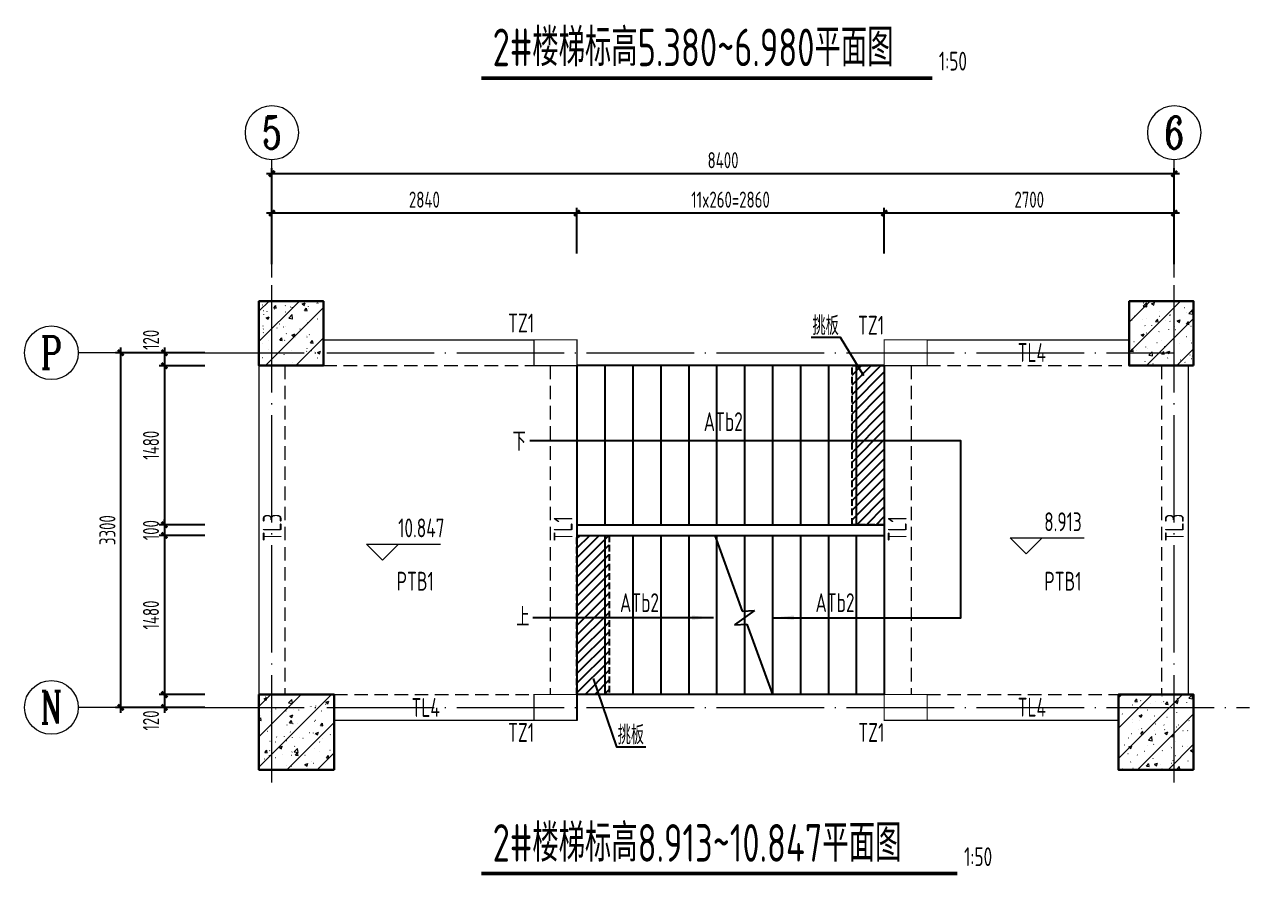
# Model space of a CAD drawing. Extents: x 56246 to 893198, y -950445 to -423535.
# Drawn here: x 257560 to 268962, y -491858 to -483939 of the extents above; entities that cross this region are included whole.
import ezdxf
from ezdxf.enums import TextEntityAlignment as Align

# ---------------------------------------------------------------- set-up
doc = ezdxf.new("R2010")
doc.units = 0
doc.header["$LTSCALE"] = 500
for name, pattern in [('CONTINOUS', [0]), ('DASH', [0.35, 0.25, -0.1]), ('DOTE', [2.42, 2, -0.2, 0.02, -0.2]), ('HIDDEN', [0.375, 0.25, -0.125])]:
    doc.linetypes.add(name, pattern=pattern)
for name, color, linetype, lineweight in [('0S-板-上层柱线', 6, 'Continuous', 18), ('0S-柱-线', 50, 'Continuous', 30), ('0S-梁-不可见', 4, 'HIDDEN', 18), ('0S-梁-线', 5, 'Continuous', 18), ('0S-楼梯-文字', 4, 'Continuous', 20), ('0S-轴线', 1, 'DOTE', 13), ('0S-轴线尺寸', 6, 'CONTINOUS', 18), ('0S-轴线编号', 6, 'CONTINOUS', 18), ('上层柱线', 6, 'Continuous', 18)]:
    doc.layers.add(name, color=color, linetype=linetype, lineweight=lineweight)
for name, color, linetype in [('PUB_DIM', 3, 'Continuous'), ('STAIR', 4, 'Continuous'), ('TEXT_LT', 90, 'Continuous')]:
    doc.layers.add(name, color=color, linetype=linetype)
doc.styles.add('TSSD_Axis', font='complex.shx', dxfattribs={"width": 0.7, "bigfont": 'hztxt.shx'})
doc.styles.add('TSSD_DIMENSION', font='tssdeng.shx', dxfattribs={"width": 0.7, "bigfont": 'Hztxt.shx'})
doc.styles.add('TSSD_Rein', font='Tssdeng.shx', dxfattribs={"width": 0.7, "bigfont": 'hztxt.shx'})
doc.dimstyles.new('TSSD_50_50', dxfattribs={"dimtxt": 150, "dimasz": 50, "dimexe": 50, "dimexo": 125, "dimgap": 50, "dimtad": 1, "dimdec": 0, "dimzin": 0, "dimdsep": 46, "dimtxsty": 'TSSD_DIMENSION', "dimblk": 'ARCHTICK', "dimblk1": 'ARCHTICK', "dimblk2": 'ARCHTICK', "dimcen": 0, "dimdle": 50, "dimclrt": 7, "dimadec": 0, "dimazin": 0, "dimtfac": 1, "dimtdec": 0, "dimtix": 1, "dimtmove": 2, "dimatfit": 3, "dimfxl": 1, "dimtolj": 1, "dimtzin": 0, "dimarcsym": 0})
pattern_1 = [(45, (-108978.55, 4230.81), (-141.421356, 141.421356), []), (50, (-108978.55, 4230.81), (286.90407, -25.10085), [30, -330]), (355, (-108978.55, 4230.8), (-55.50053, 300.87685), [24, -264]), (100.4514, (-108954.64, 4228.72), (231.40375, 275.77582), [25.49608, -280.45684]), (46.1842, (-108978.55, 4310.8), (426.89642, -66.2076), [45, -495]), (96.6356, (-108942.97, 4305.3), (373.86508, 389.64715), [38.2441, -420.6852]), (351.1842, (-108978.55, 4310.8), (373.86478, 389.64744), [36, -396]), (21, (-108938.55, 4290.81), (238.76282, -161.04756), [30, -330]), (326, (-108938.55, 4290.8), (97.32613, 290.06002), [24, -264]), (71.4514, (-108918.65, 4277.4), (336.08905, 129.0122), [25.49608, -280.45684]), (37.5, (-108978.55, 4230.81), (4.863942, 133.157542), [2, -260.8, 2, -268, 2, -265]), (7.5, (-108978.55, 4230.81), (105.227815, 157.764685), [2, -152.8, 2, -254.8, 2, -101]), (327.5, (-109067.75, 4230.81), (213.528974, -9.021949), [2, -100, 2, -312, 2, -414]), (317.5, (-109107.75, 4230.81), (233.27447, 40.041993), [2, -130, 2, -207.2, 2, -294])]

# ---------------------------------------------------------------- blocks, each defined once
blk = doc.blocks.new('ts_axno')
at = {"color": 0, "linetype": 'ByBlock', "lineweight": -2}
blk.add_circle((0, 0), 0.5, dxfattribs=at)
at = {"color": 0, "linetype": 'ByBlock', "lineweight": -2, "style": 'TSSD_Axis', "width": 0.7}
blk.add_attdef('A', text='', height=0.6, dxfattribs=at).set_placement((0, 0), align=Align.MIDDLE_CENTER)
blk = doc.blocks.new('_ArchTick')
at = {"color": 0, "linetype": 'ByBlock', "const_width": 0.5}
blk.add_lwpolyline([(-0.53, -0.53), (0.53, 0.53)], dxfattribs=at)
blk = doc.blocks.new('*D372')
at = {"layer": '0S-轴线尺寸', "color": 0, "lineweight": -2, "transparency": 16777216}
for p, q in [((259237, -486994), (258406, -486994)), ((258456, -490344), (258456, -486944)), ((259237, -490294), (258406, -490294))]:
    blk.add_line(p, q, dxfattribs=at)
at = {"layer": 'Defpoints', "color": 0, "transparency": 16777216}
for p in [(258456, -486994), (259362, -486994), (259362, -490294)]:
    blk.add_point(p, dxfattribs=at)
at = {"layer": '0S-轴线尺寸', "color": 0, "lineweight": -2, "transparency": 16777216, "xscale": 50, "yscale": 50, "zscale": 50}
for p, rotation in [((258456, -486994), 90), ((258456, -490294), 270)]:
    blk.add_blockref('_ArchTick', p, dxfattribs=dict(at, rotation=rotation))
at = {"layer": '0S-轴线尺寸', "color": 7, "transparency": 16777216, "insert": (258331, -488644), "char_height": 150, "attachment_point": 5, "rotation": 90, "style": 'TSSD_DIMENSION'}
blk.add_mtext('\\A1;3300', dxfattribs=at)
blk = doc.blocks.new('*D365')
at = {"layer": '0S-轴线尺寸', "color": 0, "lineweight": -2, "transparency": 16777216}
for p, q in [((259862, -486169), (259862, -485277)), ((268262, -486169), (268262, -485277)), ((259812, -485327), (268312, -485327))]:
    blk.add_line(p, q, dxfattribs=at)
at = {"layer": 'Defpoints', "color": 0, "transparency": 16777216}
for p in [(268262, -485327), (259862, -486294), (268262, -486294)]:
    blk.add_point(p, dxfattribs=at)
at = {"layer": '0S-轴线尺寸', "color": 0, "lineweight": -2, "transparency": 16777216, "xscale": 50, "yscale": 50, "zscale": 50, "rotation": 180}
blk.add_blockref('_ArchTick', (259862, -485327), dxfattribs=at)
at = {"layer": '0S-轴线尺寸', "color": 0, "lineweight": -2, "transparency": 16777216, "xscale": 50, "yscale": 50, "zscale": 50}
blk.add_blockref('_ArchTick', (268262, -485327), dxfattribs=at)
at = {"layer": '0S-轴线尺寸', "color": 7, "transparency": 16777216, "insert": (264062, -485202), "char_height": 150, "attachment_point": 5, "style": 'TSSD_DIMENSION'}
blk.add_mtext('\\A1;8400', dxfattribs=at)
blk = doc.blocks.new('_ARROW')
blk.add_solid([(0, 0), (-1, 0.1), (-1, -0.1)])
blk = doc.blocks.new('*D366')
at = {"layer": '0S-轴线尺寸', "color": 0, "lineweight": -2, "transparency": 16777216}
for p, q in [((259237, -487114), (258812, -487114)), ((258862, -487064), (258862, -488644)), ((259237, -488594), (258812, -488594))]:
    blk.add_line(p, q, dxfattribs=at)
at = {"layer": 'Defpoints', "color": 0, "transparency": 16777216}
for p in [(259362, -487114), (258862, -488594), (259362, -488594)]:
    blk.add_point(p, dxfattribs=at)
at = {"layer": '0S-轴线尺寸', "color": 0, "lineweight": -2, "transparency": 16777216, "xscale": 50, "yscale": 50, "zscale": 50}
for p, rotation in [((258862, -487114), 90), ((258862, -488594), 270)]:
    blk.add_blockref('_ArchTick', p, dxfattribs=dict(at, rotation=rotation))
at = {"layer": '0S-轴线尺寸', "color": 7, "transparency": 16777216, "insert": (258737, -487854), "char_height": 150, "attachment_point": 5, "rotation": 90, "style": 'TSSD_DIMENSION'}
blk.add_mtext('\\A1;1480', dxfattribs=at)
blk = doc.blocks.new('*D367')
at = {"layer": '0S-轴线尺寸', "color": 0, "lineweight": -2, "transparency": 16777216}
for p, q in [((259237, -488694), (258812, -488694)), ((258862, -488644), (258862, -490224)), ((259237, -490174), (258812, -490174))]:
    blk.add_line(p, q, dxfattribs=at)
at = {"layer": 'Defpoints', "color": 0, "transparency": 16777216}
for p in [(259362, -488694), (258862, -490174), (259362, -490174)]:
    blk.add_point(p, dxfattribs=at)
at = {"layer": '0S-轴线尺寸', "color": 0, "lineweight": -2, "transparency": 16777216, "xscale": 50, "yscale": 50, "zscale": 50}
for p, rotation in [((258862, -488694), 90), ((258862, -490174), 270)]:
    blk.add_blockref('_ArchTick', p, dxfattribs=dict(at, rotation=rotation))
at = {"layer": '0S-轴线尺寸', "color": 7, "transparency": 16777216, "insert": (258737, -489434), "char_height": 150, "attachment_point": 5, "rotation": 90, "style": 'TSSD_DIMENSION'}
blk.add_mtext('\\A1;1480', dxfattribs=at)
blk = doc.blocks.new('*D368')
at = {"layer": '0S-轴线尺寸', "color": 0, "lineweight": -2, "transparency": 16777216}
for p, q in [((259237, -490174), (258812, -490174)), ((258862, -490124), (258862, -490344)), ((259237, -490294), (258812, -490294))]:
    blk.add_line(p, q, dxfattribs=at)
at = {"layer": 'Defpoints', "color": 0, "transparency": 16777216}
for p in [(259362, -490174), (258862, -490294), (259362, -490294)]:
    blk.add_point(p, dxfattribs=at)
at = {"layer": '0S-轴线尺寸', "color": 0, "lineweight": -2, "transparency": 16777216, "xscale": 50, "yscale": 50, "zscale": 50}
for p, rotation in [((258862, -490174), 90), ((258862, -490294), 270)]:
    blk.add_blockref('_ArchTick', p, dxfattribs=dict(at, rotation=rotation))
at = {"layer": '0S-轴线尺寸', "color": 7, "transparency": 16777216, "insert": (258737, -490415), "char_height": 150, "attachment_point": 5, "rotation": 90, "style": 'TSSD_DIMENSION'}
blk.add_mtext('\\A1;120', dxfattribs=at)
blk = doc.blocks.new('*D369')
at = {"layer": '0S-轴线尺寸', "color": 0, "lineweight": -2, "transparency": 16777216}
for p, q in [((259237, -486994), (258812, -486994)), ((258862, -486944), (258862, -487164)), ((259237, -487114), (258812, -487114))]:
    blk.add_line(p, q, dxfattribs=at)
at = {"layer": 'Defpoints', "color": 0, "transparency": 16777216}
for p in [(259362, -486994), (258862, -487114), (259362, -487114)]:
    blk.add_point(p, dxfattribs=at)
at = {"layer": '0S-轴线尺寸', "color": 0, "lineweight": -2, "transparency": 16777216, "xscale": 50, "yscale": 50, "zscale": 50}
for p, rotation in [((258862, -486994), 90), ((258862, -487114), 270)]:
    blk.add_blockref('_ArchTick', p, dxfattribs=dict(at, rotation=rotation))
at = {"layer": '0S-轴线尺寸', "color": 7, "transparency": 16777216, "insert": (258737, -486873), "char_height": 150, "attachment_point": 5, "rotation": 90, "style": 'TSSD_DIMENSION'}
blk.add_mtext('\\A1;120', dxfattribs=at)
blk = doc.blocks.new('*D370')
at = {"layer": '0S-轴线尺寸', "color": 0, "lineweight": -2, "transparency": 16777216}
for p, q in [((259237, -488594), (258812, -488594)), ((258862, -488594), (258862, -488544)), ((258862, -488594), (258862, -488694)), ((259237, -488694), (258812, -488694)), ((258862, -488694), (258862, -488744))]:
    blk.add_line(p, q, dxfattribs=at)
at = {"layer": 'Defpoints', "color": 0, "transparency": 16777216}
for p in [(259362, -488594), (258862, -488694), (259362, -488694)]:
    blk.add_point(p, dxfattribs=at)
at = {"layer": '0S-轴线尺寸', "color": 0, "lineweight": -2, "transparency": 16777216, "xscale": 50, "yscale": 50, "zscale": 50}
for p, rotation in [((258862, -488594), 270), ((258862, -488694), 90)]:
    blk.add_blockref('_ArchTick', p, dxfattribs=dict(at, rotation=rotation))
at = {"layer": '0S-轴线尺寸', "color": 7, "transparency": 16777216, "insert": (258737, -488644), "char_height": 150, "attachment_point": 5, "rotation": 90, "style": 'TSSD_DIMENSION'}
blk.add_mtext('\\A1;100', dxfattribs=at)
blk = doc.blocks.new('*D371')
at = {"layer": '0S-轴线尺寸', "color": 0, "lineweight": -2, "transparency": 16777216}
for p, q in [((265562, -486069), (265562, -485644)), ((268262, -486069), (268262, -485644)), ((268312, -485694), (265512, -485694))]:
    blk.add_line(p, q, dxfattribs=at)
at = {"layer": 'Defpoints', "color": 0, "transparency": 16777216}
for p in [(265562, -485694), (265562, -486194), (268262, -486194)]:
    blk.add_point(p, dxfattribs=at)
at = {"layer": '0S-轴线尺寸', "color": 0, "lineweight": -2, "transparency": 16777216, "xscale": 50, "yscale": 50, "zscale": 50, "rotation": 180}
blk.add_blockref('_ArchTick', (265562, -485694), dxfattribs=at)
at = {"layer": '0S-轴线尺寸', "color": 0, "lineweight": -2, "transparency": 16777216, "xscale": 50, "yscale": 50, "zscale": 50}
blk.add_blockref('_ArchTick', (268262, -485694), dxfattribs=at)
at = {"layer": '0S-轴线尺寸', "color": 7, "transparency": 16777216, "insert": (266912, -485569), "char_height": 150, "attachment_point": 5, "style": 'TSSD_DIMENSION'}
blk.add_mtext('\\A1;2700', dxfattribs=at)
blk = doc.blocks.new('*D373')
at = {"layer": '0S-轴线尺寸', "color": 0, "lineweight": -2, "transparency": 16777216}
for p, q in [((262702, -486069), (262702, -485644)), ((265562, -486069), (265562, -485644)), ((265612, -485694), (262652, -485694))]:
    blk.add_line(p, q, dxfattribs=at)
at = {"layer": 'Defpoints', "color": 0, "transparency": 16777216}
for p in [(262702, -485694), (262702, -486194), (265562, -486194)]:
    blk.add_point(p, dxfattribs=at)
at = {"layer": '0S-轴线尺寸', "color": 0, "lineweight": -2, "transparency": 16777216, "xscale": 50, "yscale": 50, "zscale": 50, "rotation": 180}
blk.add_blockref('_ArchTick', (262702, -485694), dxfattribs=at)
at = {"layer": '0S-轴线尺寸', "color": 0, "lineweight": -2, "transparency": 16777216, "xscale": 50, "yscale": 50, "zscale": 50}
blk.add_blockref('_ArchTick', (265562, -485694), dxfattribs=at)
at = {"layer": '0S-轴线尺寸', "color": 7, "transparency": 16777216, "insert": (264132, -485569), "char_height": 150, "attachment_point": 5, "style": 'TSSD_DIMENSION'}
blk.add_mtext('\\A1;11x260=2860', dxfattribs=at)
blk = doc.blocks.new('*D374')
at = {"layer": '0S-轴线尺寸', "color": 0, "lineweight": -2, "transparency": 16777216}
for p, q in [((259862, -486069), (259862, -485644)), ((262702, -486069), (262702, -485644)), ((262752, -485694), (259812, -485694))]:
    blk.add_line(p, q, dxfattribs=at)
at = {"layer": 'Defpoints', "color": 0, "transparency": 16777216}
for p in [(259862, -485694), (259862, -486194), (262702, -486194)]:
    blk.add_point(p, dxfattribs=at)
at = {"layer": '0S-轴线尺寸', "color": 0, "lineweight": -2, "transparency": 16777216, "xscale": 50, "yscale": 50, "zscale": 50, "rotation": 180}
blk.add_blockref('_ArchTick', (259862, -485694), dxfattribs=at)
at = {"layer": '0S-轴线尺寸', "color": 0, "lineweight": -2, "transparency": 16777216, "xscale": 50, "yscale": 50, "zscale": 50}
blk.add_blockref('_ArchTick', (262702, -485694), dxfattribs=at)
at = {"layer": '0S-轴线尺寸', "color": 7, "transparency": 16777216, "insert": (261282, -485569), "char_height": 150, "attachment_point": 5, "style": 'TSSD_DIMENSION'}
blk.add_mtext('\\A1;2840', dxfattribs=at)

msp = doc.modelspace()

# ---------------------------------------------------------------- hatches: boundary and pattern name
h = msp.add_hatch()
h.set_pattern_fill('ANSI31', color=256, scale=20)
h.set_pattern_definition([(45, (311344.696, -288634.81), (-44.90128, 44.90128), [])])
h.paths.add_polyline_path([(265262.3595, -488593.6397), (265262.3595, -487113.6397), (265562.3595, -487113.6397), (265562.3595, -488593.6397)])
h = msp.add_hatch()
h.set_pattern_fill('ANSI31', color=256, scale=20)
h.set_pattern_definition([(45, (308784.696, -290154.81), (-44.90128, 44.90128), [])])
h.paths.add_polyline_path([(262702.3595, -490173.6397), (262702.3595, -488693.6397), (263002.3595, -488693.6397), (263002.3595, -490173.6397)])
at = {"layer": '上层柱线'}
h = msp.add_hatch(dxfattribs=at)
h.set_pattern_fill('钢筋混凝土', color=256, scale=40, pattern_type=2)
h.set_pattern_definition(pattern_1)
h.paths.add_polyline_path([(260342.3595, -487113.6397), (260342.3595, -486513.6397), (259742.3595, -486513.6397), (259742.3595, -487113.6397)])
h = msp.add_hatch(dxfattribs=at)
h.set_pattern_fill('钢筋混凝土', color=256, scale=40, pattern_type=2)
h.set_pattern_definition(pattern_1)
h.paths.add_polyline_path([(268442.3595, -487113.6397), (268442.3595, -486513.6397), (267842.3595, -486513.6397), (267842.3595, -487113.6397)])
h = msp.add_hatch(dxfattribs=at)
h.set_pattern_fill('钢筋混凝土', color=256, scale=40, pattern_type=2)
h.set_pattern_definition(pattern_1)
h.paths.add_polyline_path([(260442.3595, -490873.6397), (260442.3595, -490173.6397), (259742.3595, -490173.6397), (259742.3595, -490873.6397)])
h = msp.add_hatch(dxfattribs=at)
h.set_pattern_fill('钢筋混凝土', color=256, scale=40, pattern_type=2)
h.set_pattern_definition(pattern_1)
h.paths.add_polyline_path([(268442.3595, -490873.6397), (268442.3595, -490173.6397), (267742.3595, -490173.6397), (267742.3595, -490873.6397)])

# ---------------------------------------------------------------- linework, layer by layer
at = {"linetype": 'DASH', "ltscale": 0.5}
for points in [[(265262.3595, -488593.6397), (265262.3595, -487113.6397), (265562.3595, -487113.6397), (265562.3595, -488593.6397)], [(262702.3595, -490173.6397), (262702.3595, -488693.6397), (263002.3595, -488693.6397), (263002.3595, -490173.6397)]]:
    msp.add_lwpolyline(points, close=True, dxfattribs=at)
at = {"layer": '0S-板-上层柱线', "const_width": 10}
for points in [[(262302.3595, -487113.6397), (262302.3595, -486873.6397), (262702.3595, -486873.6397), (262702.3595, -487113.6397)], [(265562.3595, -487113.6397), (265562.3595, -486873.6397), (265962.3595, -486873.6397), (265962.3595, -487113.6397)], [(262302.3595, -490413.6397), (262302.3595, -490173.6397), (262702.3595, -490173.6397), (262702.3595, -490413.6397)], [(265562.3595, -490413.6397), (265562.3595, -490173.6397), (265962.3595, -490173.6397), (265962.3595, -490413.6397)]]:
    msp.add_lwpolyline(points, close=True, dxfattribs=at)
at = {"layer": '0S-柱-线'}
for points in [[(260342.3595, -487113.6397), (260342.3595, -486513.6397), (259742.3595, -486513.6397), (259742.3595, -487113.6397)], [(268442.3595, -487113.6397), (268442.3595, -486513.6397), (267842.3595, -486513.6397), (267842.3595, -487113.6397)], [(260442.3595, -490873.6397), (260442.3595, -490173.6397), (259742.3595, -490173.6397), (259742.3595, -490873.6397)], [(268442.3595, -490873.6397), (268442.3595, -490173.6397), (267742.3595, -490173.6397), (267742.3595, -490873.6397)]]:
    msp.add_lwpolyline(points, close=True, dxfattribs=at)
at = {"layer": '0S-梁-不可见'}
for p, q in [((259982.3595, -487113.6397), (259982.3595, -490173.6397)), ((260342.3595, -487113.6397), (262302.3595, -487113.6397)), ((262452.3595, -487113.6397), (262452.3595, -490173.6397)), ((265812.3595, -487113.6397), (265812.3595, -490173.6397)), ((265962.3595, -487113.6397), (267842.3595, -487113.6397)), ((268142.3595, -487113.6397), (268142.3595, -490173.6397)), ((260442.3595, -490173.6397), (262302.3595, -490173.6397)), ((265962.3595, -490173.6397), (267742.3595, -490173.6397))]:
    msp.add_line(p, q, dxfattribs=at)
at = {"layer": '0S-梁-线'}
for p, q in [((260342.3595, -486873.6397), (262302.3595, -486873.6397)), ((265962.3595, -486873.6397), (267842.3595, -486873.6397)), ((259742.3595, -487113.6397), (259742.3595, -490173.6397)), ((262702.3595, -487113.6397), (262702.3595, -490173.6397)), ((265562.3595, -487113.6397), (265562.3595, -490173.6397)), ((268392.3595, -487113.6397), (268392.3595, -490173.6397)), ((260442.3595, -490413.6397), (262302.3595, -490413.6397)), ((265962.3595, -490413.6397), (267742.3595, -490413.6397))]:
    msp.add_line(p, q, dxfattribs=at)
at = {"layer": '0S-楼梯-文字'}
for p, q in [((266733.3875, -488715.9037), (267033.3875, -488715.9037)), ((266883.3875, -488865.9037), (266733.3875, -488715.9037)), ((266883.3875, -488715.9037), (267423.3875, -488715.9037)), ((267033.3875, -488715.9037), (266883.3875, -488865.9037)), ((260741.6103, -488773.0678), (261041.6103, -488773.0678)), ((260891.6103, -488923.0678), (260741.6103, -488773.0678)), ((260891.6103, -488773.0678), (261431.6103, -488773.0678)), ((261041.6103, -488773.0678), (260891.6103, -488923.0678))]:
    msp.add_line(p, q, dxfattribs=at)
at = {"layer": '0S-楼梯-文字', "const_width": 35}
for points in [[(261812.7928, -484437.6138), (266009.4251, -484437.6138)], [(261812.7928, -491840.0595), (266243.7361, -491840.0595)]]:
    msp.add_lwpolyline(points, dxfattribs=at)
at = {"layer": '0S-轴线'}
for p, q in [((259862.3595, -490993.6397), (259862.3595, -486293.6397)), ((268262.3595, -490993.6397), (268262.3595, -486293.6397)), ((259162.3595, -486993.6397), (268262.3595, -486993.6397)), ((259162.3595, -490293.6397), (268962.3595, -490293.6397))]:
    msp.add_line(p, q, dxfattribs=at)
at = {"layer": '0S-轴线编号'}
for p, q in [((259862.3595, -486293.6397), (259862.3595, -485195.6142)), ((268262.3595, -486293.6397), (268262.3595, -485195.6142)), ((259162.3595, -486993.6397), (258059.5816, -486993.6397)), ((259162.3595, -490293.6397), (258059.5816, -490293.6397))]:
    msp.add_line(p, q, dxfattribs=at)
at = {"layer": 'PUB_DIM'}
for points in [[(264522.3595, -489458.6397), (266274.1993, -489458.6397), (266274.1993, -487814.0957), (262264.392, -487814.0957)], [(263971.5137, -489458.6397), (262291.9435, -489458.6397)]]:
    msp.add_lwpolyline(points, dxfattribs=at)
at = {"layer": 'STAIR'}
for p, q in [((265562.3595, -487113.6397), (262702.3595, -487113.6397)), ((262702.3595, -487113.6397), (262702.3595, -488593.6397)), ((262962.3595, -487113.6397), (262962.3595, -488593.6397)), ((263222.3595, -487113.6397), (263222.3595, -488593.6397)), ((263482.3595, -487113.6397), (263482.3595, -488593.6397)), ((263742.3595, -487113.6397), (263742.3595, -488593.6397)), ((264002.3595, -487113.6397), (264002.3595, -488593.6397)), ((264262.3595, -487113.6397), (264262.3595, -488593.6397)), ((264522.3595, -487113.6397), (264522.3595, -488593.6397)), ((264782.3595, -487113.6397), (264782.3595, -488593.6397)), ((265042.3595, -487113.6397), (265042.3595, -488593.6397)), ((265302.3595, -487113.6397), (265302.3595, -488593.6397)), ((265562.3595, -487113.6397), (265562.3595, -488593.6397)), ((262702.3595, -488593.6397), (262702.3595, -488693.6397)), ((262702.3595, -488593.6397), (265562.3595, -488593.6397)), ((265562.3595, -488593.6397), (265562.3595, -488693.6397)), ((265562.3595, -488593.6397), (265562.3595, -488693.6397)), ((262702.3595, -488693.6397), (262702.3595, -490173.6397)), ((262702.3595, -488693.6397), (265562.3595, -488693.6397)), ((262702.3595, -488693.6397), (262702.3595, -490413.6397)), ((262962.3595, -488693.6397), (262962.3595, -490173.6397)), ((263222.3595, -488693.6397), (263222.3595, -490173.6397)), ((263482.3595, -488693.6397), (263482.3595, -490173.6397)), ((263742.3595, -488693.6397), (263742.3595, -490173.6397)), ((263984.1777, -488693.6397), (264240.1462, -489397.5532)), ((264002.3595, -488693.6397), (264002.3595, -490173.6397)), ((264262.3595, -488693.6397), (264262.3595, -490173.6397)), ((264522.3595, -488693.6397), (264522.3595, -490173.6397)), ((264782.3595, -488693.6397), (264782.3595, -490173.6397)), ((265042.3595, -488693.6397), (265042.3595, -490173.6397)), ((265302.3595, -488693.6397), (265302.3595, -490173.6397)), ((265562.3595, -488693.6397), (265562.3595, -490173.6397)), ((264355.4845, -489392.8542), (264169.2345, -489524.4253)), ((264240.1462, -489397.5532), (264355.4845, -489392.8542)), ((264169.2345, -489524.4253), (264284.5728, -489519.7263)), ((264284.5728, -489519.7263), (264522.3595, -490173.6397)), ((265562.3595, -490173.6397), (262702.3595, -490173.6397))]:
    msp.add_line(p, q, dxfattribs=at)
at = {"layer": 'TEXT_LT'}
for points in [[(265371.2286, -487208.8518), (265154.6442, -486852.1776), (264882.6909, -486852.1776)], [(262853.4905, -490025.9138), (263070.0748, -490660.8232), (263342.0281, -490660.8232)]]:
    msp.add_lwpolyline(points, dxfattribs=at)
at = {"layer": '上层柱线'}
msp.add_lwpolyline([(260442.3595, -490873.6397), (260442.3595, -490173.6397), (259742.3595, -490173.6397), (259742.3595, -490873.6397)], close=True, dxfattribs=at)

# ---------------------------------------------------------------- block references
at = {"layer": '0S-轴线编号'}
ref = msp.add_blockref('ts_axno', (259862.359, -484945.6142), dxfattribs=dict(at, xscale=-500, yscale=500, zscale=500, rotation=180))
ref.add_attrib('5', '5', dxfattribs={"height": 300, "style": 'TSSD_Axis', "width": 0.7}).set_placement((259862.359, -484945.6142), align=Align.MIDDLE_CENTER)
ref = msp.add_blockref('ts_axno', (268262.3595, -484945.6142), dxfattribs=dict(at, xscale=-500, yscale=500, zscale=500, rotation=180))
ref.add_attrib('6', '6', dxfattribs={"height": 300, "style": 'TSSD_Axis', "width": 0.7}).set_placement((268262.3595, -484945.6142), align=Align.MIDDLE_CENTER)
ref = msp.add_blockref('ts_axno', (257809.5816, -486993.6397), dxfattribs=dict(at, xscale=500, yscale=500, zscale=500))
ref.add_attrib('P', 'P', dxfattribs={"height": 300, "style": 'TSSD_Axis', "width": 0.7}).set_placement((257809.5816, -486993.6397), align=Align.MIDDLE_CENTER)
ref = msp.add_blockref('ts_axno', (257809.5816, -490293.6397), dxfattribs=dict(at, xscale=500, yscale=500, zscale=500))
ref.add_attrib('M', 'N', dxfattribs={"height": 300, "style": 'TSSD_Axis', "width": 0.7}).set_placement((257809.5816, -490293.6397), align=Align.MIDDLE_CENTER)
at = {"layer": 'PUB_DIM', "xscale": 200, "yscale": 200, "zscale": 200}
msp.add_blockref('_ARROW', (263971.5137, -489458.6397), dxfattribs=at)
at = {"layer": 'PUB_DIM', "xscale": 200, "yscale": 200, "zscale": 200, "rotation": 180}
msp.add_blockref('_ARROW', (264522.3595, -489458.6397), dxfattribs=at)

# ---------------------------------------------------------------- texts
at = {"layer": '0S-楼梯-文字', "width": 0.7}
for s, height, style, p in [('2#楼梯标高5.380~6.980平面图', 350, 'TSSD_DIMENSION', (261917.2758, -484326.8854)), ('1:50', 175, 'TSSD_Rein', (266071.0784, -484367.6138)), ('TZ1', 175, 'TSSD_Rein', (262060.4217, -486804.2863)), ('TZ1', 175, 'TSSD_Rein', (265317.8831, -486824.8668)), ('TL4', 175, 'TSSD_Rein', (266803.821, -487079.1056)), ('下', 175, 'TSSD_Rein', (262103.592, -487905.2474)), ('上', 175, 'TSSD_Rein', (262137.3333, -489541.3254)), ('TL4', 175, 'TSSD_Rein', (266803.821, -490379.1056)), ('TL4', 175, 'TSSD_Rein', (261161.9438, -490381.9609)), ('TZ1', 175, 'TSSD_Rein', (262060.4217, -490614.3117)), ('TZ1', 175, 'TSSD_Rein', (265320.4217, -490614.3117)), ('2#楼梯标高8.913~10.847平面图', 350, 'TSSD_DIMENSION', (261917.2758, -491729.3312)), ('1:50', 175, 'TSSD_Rein', (266305.3893, -491770.0595))]:
    msp.add_text(s, height=height, dxfattribs=dict(at, style=style)).set_placement(p)
at = {"layer": '0S-楼梯-文字', "style": 'TSSD_Rein', "width": 0.7}
for s, p in [('8.913', (267225.808, -488565.9037)), ('10.847', (261253.3154, -488623.0678)), ('PTB1', (261196.7982, -489119.2215)), ('PTB1', (267225.808, -489119.2215))]:
    msp.add_text(s, height=175, dxfattribs=at).set_placement(p, align=Align.MIDDLE)
for s, p in [('TL3', (259952.7253, -488749.3266)), ('TL1', (262660.9734, -488749.3266)), ('TL1', (265770.9734, -488749.3266)), ('TL3', (268350.9734, -488749.3266))]:
    msp.add_text(s, height=175, rotation=90, dxfattribs=at).set_placement(p)
at = {"layer": 'TEXT_LT', "style": 'TSSD_Rein', "width": 0.7}
for rotation, p in [(0.00000003, (264894.4402, -486828.3704, 33.9)), (359.99999997, (263081.4206, -490637.0161, 33.9))]:
    msp.add_text('挑板', height=175, rotation=rotation, dxfattribs=at).set_placement(p)
for p in [(263882.5468, -487722.4064, -47.6426), (263102.5468, -489406.1411, -47.6426), (264922.5468, -489406.1411, -47.6426)]:
    msp.add_text('ATb2', height=175, dxfattribs=at).set_placement(p)

# ---------------------------------------------------------------- dimensions: what is measured, and where the dimension line sits
at = {"layer": '0S-轴线尺寸'}
for base, p1, p2, angle, picture, middle in [((268262.3595, -485326.8526), (259862.3595, -486293.6397), (268262.3595, -486293.6397), 180, '*D365', (264062.3595, -485201.8526)), ((258456.0672, -486993.6397), (259362.3595, -490293.6397), (259362.3595, -486993.6397), 90, '*D372', (258331.0672, -488643.6397))]:
    dim = msp.add_linear_dim(base=base, p1=p1, p2=p2, angle=angle, dimstyle='TSSD_50_50', dxfattribs=at)
    dim.commit()
    dim.dimension.update_dxf_attribs({"geometry": picture, "text_midpoint": middle})
for p1, p2, picture, middle in [((262702.3595, -486193.6397), (259862.3595, -486193.6397), '*D374', (261282.3595, -485568.6397)), ((268262.3595, -486193.6397), (265562.3595, -486193.6397), '*D371', (266912.3595, -485568.6397)), ((259362.3595, -487113.6397), (259362.3595, -488593.6397), '*D366', (258737.3595, -487853.6397)), ((259362.3595, -488593.6397), (259362.3595, -488693.6397), '*D370', (258737.3595, -488643.6397)), ((259362.3595, -488693.6397), (259362.3595, -490173.6397), '*D367', (258737.3595, -489433.6397))]:
    dim = msp.add_aligned_dim(p1=p1, p2=p2, distance=-500, dimstyle='TSSD_50_50', dxfattribs=at)
    dim.commit()
    dim.dimension.update_dxf_attribs({"geometry": picture, "text_midpoint": middle})
dim = msp.add_aligned_dim(p1=(265562.3595, -486193.6397), p2=(262702.3595, -486193.6397), distance=-500, text='11x260=<>', dimstyle='TSSD_50_50', dxfattribs=at)
dim.commit()
dim.dimension.update_dxf_attribs({"geometry": '*D373', "text_midpoint": (264132.3595, -485568.6397)})
for base, p1, p2, picture, middle in [((258862.3595, -487113.6397), (259362.3595, -486993.6397), (259362.3595, -487113.6397), '*D369', (258737.3595, -486872.6782)), ((258862.3595, -490293.6397), (259362.3595, -490173.6397), (259362.3595, -490293.6397), '*D368', (258737.3595, -490414.6013))]:
    dim = msp.add_linear_dim(base=base, p1=p1, p2=p2, angle=270, dimstyle='TSSD_50_50', dxfattribs=at)
    dim.commit()
    dim.dimension.update_dxf_attribs({"geometry": picture, "text_midpoint": middle, "dimtype": 161})

doc.saveas('drawing.dxf')
